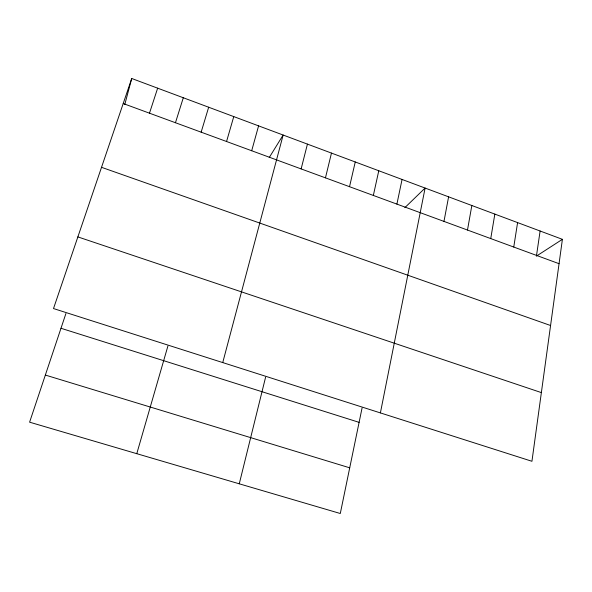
<?xml version="1.0" encoding="UTF-8"?>
<svg xmlns="http://www.w3.org/2000/svg" width="592" height="592" viewBox="0 0 592 592"><rect width="100%" height="100%" fill="white"/><g stroke="black" fill="none" stroke-linecap="round" stroke-linejoin="round"><path stroke-width="0.89" d="M562.4 239.331L531.942 461.286L53.502 308.558L131.727 78.492L562.4 239.331L536.337 256.166M536.53 255.411L540.111 231.006M513.76 247.042L517.593 222.599M490.746 238.591L494.838 214.097M467.488 230.044L471.839 205.505M443.978 221.401L448.603 196.825M380.397 412.905L425.108 188.056L404.861 207.651M362.067 407.984L340.289 513.508L29.6 422.177L65.927 313.508M396.899 204.107L402.064 179.45M373.345 195.449L378.776 170.755M349.532 186.695L355.252 161.964M325.459 177.852L331.468 153.084M239.264 483.812L265.593 377.208M301.136 168.912L307.433 144.108M222.74 362.578L283.139 135.035L269.219 157.568M124.786 104.503L131.727 78.492M251.689 150.745L258.586 125.867M226.558 141.51L233.766 116.594M136.774 453.679L167.899 346.039M201.147 132.171L208.673 107.226M175.454 122.729L183.305 97.754M149.48 113.183L157.657 88.171M45.347 375.054L349.717 467.821M60.991 328.279L359.1 422.355M77.863 236.904L541.369 392.6M101.528 167.314L550.575 325.511M123.21 103.533L559.055 263.692"/></g></svg>
